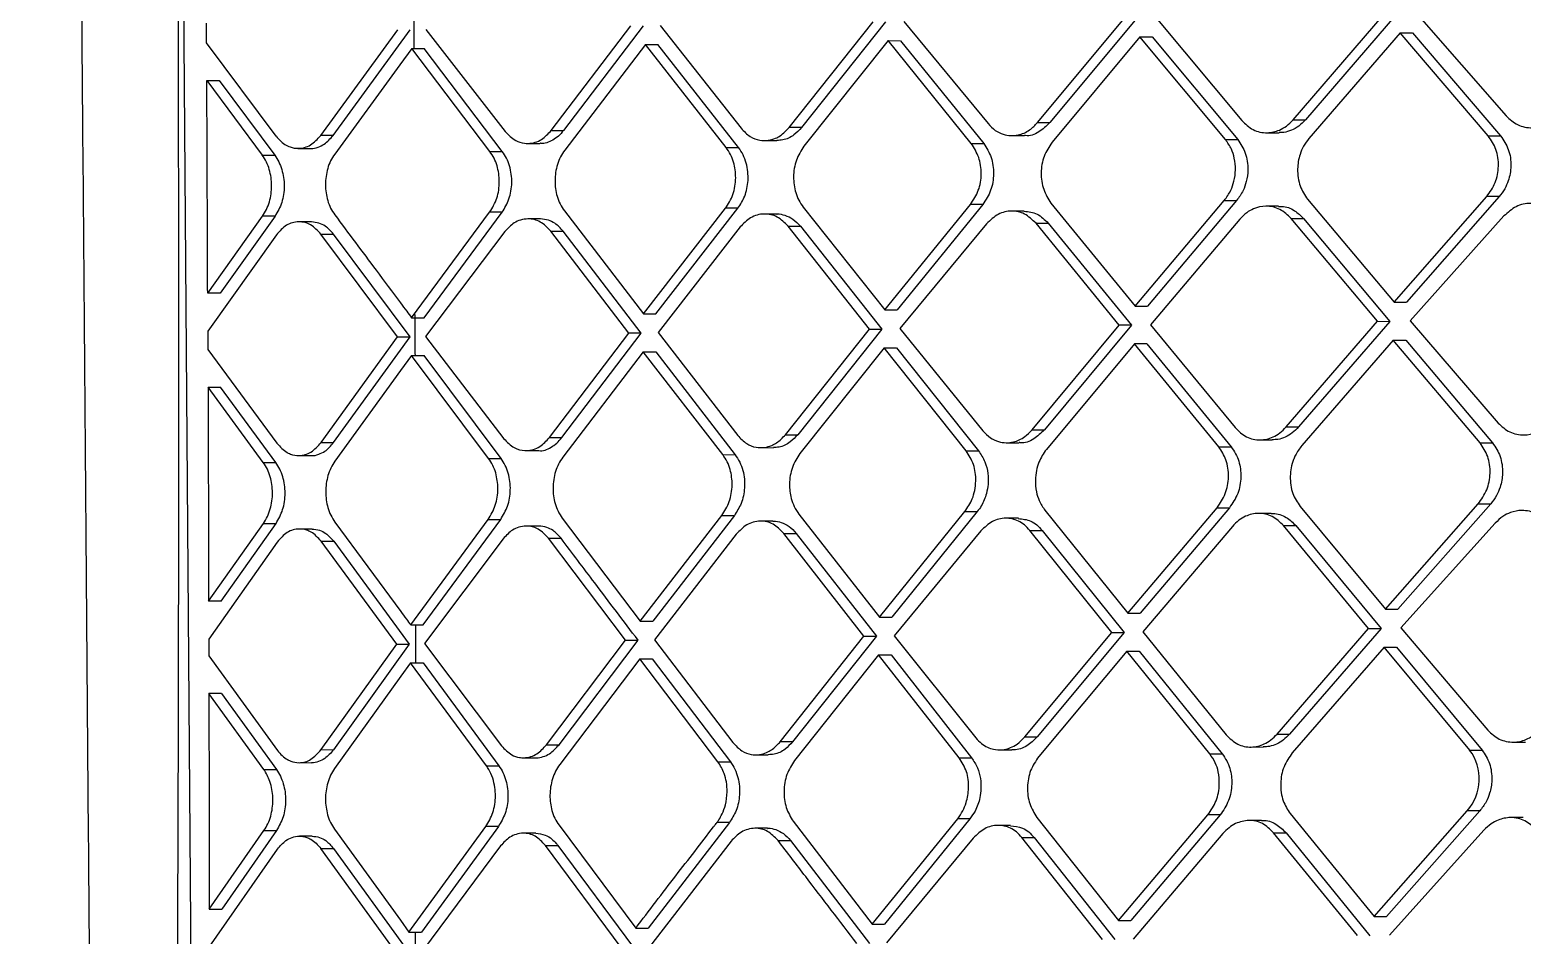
# Model space of a CAD drawing. Extents: x 939 to 1039, y 781 to 934.
# Drawn here: x 1025.597 to 1027.331, y 819.86 to 820.912 of the extents above; entities that cross this region are included whole.
import ezdxf

# ---------------------------------------------------------------- set-up
doc = ezdxf.new("R2010")
doc.units = 0
doc.header["$MEASUREMENT"] = 0
doc.layers.add('1', color=4, linetype='Continuous')

# ---------------------------------------------------------------- blocks, each defined once
blk = doc.blocks.new('Envoy')
at = {"layer": '1', "color": 3, "linetype": 'Continuous', "lineweight": 25}
for p, q in [((87.1378, 19.7277), (87.1123, 23.1603)), ((88.411, 21.6335), (88.5167, 21.7561)), ((88.5311, 21.7561), (88.4254, 21.6334)), ((88.5546, 21.7567), (88.6584, 21.6379)), ((87.149, 21.7228), (87.1489, 21.7455)), ((87.2815, 21.6153), (87.3709, 21.738)), ((87.296, 21.6153), (87.3853, 21.738)), ((87.4037, 21.7385), (87.4957, 21.6198)), ((87.5492, 21.621), (87.6418, 21.7425)), ((87.6562, 21.7425), (87.5636, 21.621)), ((87.6759, 21.7431), (87.7697, 21.6235)), ((87.8255, 21.6244), (87.9232, 21.7471)), ((87.9376, 21.7471), (87.8399, 21.6244)), ((87.9586, 21.7476), (88.0566, 21.6289)), ((88.1141, 21.6301), (88.2149, 21.7516)), ((88.2293, 21.7516), (88.1285, 21.6301)), ((88.2516, 21.7522), (88.3512, 21.6326)), ((87.2296, 21.6144), (87.149, 21.7228)), ((87.6587, 21.7208), (87.5649, 21.5981)), ((87.7523, 21.6012), (87.6587, 21.7208)), ((87.6587, 21.7208), (87.6731, 21.7208)), ((87.7667, 21.6012), (87.6731, 21.7208)), ((87.9407, 21.7254), (87.8427, 21.6027)), ((88.0371, 21.6058), (87.9407, 21.7254)), ((87.9407, 21.7254), (87.955, 21.7253)), ((87.955, 21.7253), (88.0515, 21.6057)), ((88.2329, 21.7299), (88.1309, 21.6072)), ((88.3323, 21.6103), (88.2329, 21.7299)), ((88.2329, 21.7299), (88.2473, 21.7299)), ((88.2473, 21.7299), (88.3467, 21.6103)), ((88.5352, 21.7344), (88.4293, 21.6117)), ((88.6375, 21.6148), (88.5352, 21.7344)), ((88.5352, 21.7344), (88.5496, 21.7344)), ((88.5496, 21.7344), (88.6519, 21.6148)), ((87.3873, 21.7163), (87.3734, 21.6974)), ((87.4779, 21.5967), (87.3873, 21.7163)), ((87.3873, 21.7163), (87.4017, 21.7162)), ((87.4924, 21.5967), (87.4017, 21.7162)), ((87.3734, 21.6974), (87.2977, 21.5936)), ((87.1492, 21.6789), (87.2136, 21.5921)), ((87.1492, 21.6789), (87.1637, 21.6789)), ((87.1637, 21.6789), (87.2281, 21.5921)), ((88.411, 21.6335), (88.4254, 21.6334)), ((87.296, 21.6153), (87.2815, 21.6153)), ((87.5492, 21.621), (87.5636, 21.621)), ((87.8399, 21.6244), (87.8255, 21.6244)), ((88.0843, 21.615), (88.0988, 21.615)), ((88.1141, 21.6301), (88.1285, 21.6301)), ((88.3802, 21.6184), (88.3947, 21.6183)), ((88.6375, 21.6148), (88.6519, 21.6148)), ((87.255, 21.6002), (87.2695, 21.6002)), ((87.5217, 21.6059), (87.5361, 21.6059)), ((87.7523, 21.6012), (87.7667, 21.6012)), ((87.7969, 21.6093), (87.8113, 21.6093)), ((88.0371, 21.6058), (88.0515, 21.6057)), ((88.3323, 21.6103), (88.3467, 21.6103)), ((87.2136, 21.5921), (87.2281, 21.5921)), ((87.4779, 21.5967), (87.4924, 21.5967)), ((87.6565, 21.4078), (87.7516, 21.5305)), ((87.6709, 21.4078), (87.766, 21.5305)), ((87.766, 21.5305), (87.7516, 21.5305)), ((87.8419, 21.532), (87.9367, 21.4124)), ((87.9367, 21.4124), (88.0361, 21.5351)), ((88.0505, 21.535), (87.9511, 21.4124)), ((88.0505, 21.535), (88.0361, 21.5351)), ((88.1297, 21.5365), (88.2274, 21.4169)), ((88.2274, 21.4169), (88.3309, 21.5396)), ((88.3453, 21.5396), (88.2418, 21.4169)), ((88.3309, 21.5396), (88.3453, 21.5396)), ((88.394, 21.5329), (88.3797, 21.5329)), ((88.4278, 21.541), (88.5284, 21.4214)), ((88.5284, 21.4214), (88.6358, 21.5441)), ((88.6503, 21.5441), (88.5428, 21.4214)), ((88.6502, 21.5441), (88.6358, 21.5441)), ((87.1502, 21.4319), (87.2139, 21.5214)), ((87.2284, 21.5214), (87.1648, 21.4318)), ((87.2284, 21.5214), (87.2139, 21.5214)), ((87.2708, 21.5148), (87.2563, 21.5148)), ((87.3871, 21.4033), (87.4777, 21.526)), ((87.4016, 21.4033), (87.4922, 21.5259)), ((87.4922, 21.5259), (87.4777, 21.526)), ((87.5368, 21.5182), (87.5224, 21.5182)), ((87.5646, 21.5274), (87.6565, 21.4078)), ((87.8114, 21.5239), (87.7971, 21.5239)), ((88.0549, 21.5125), (87.954, 21.3907)), ((88.0985, 21.5273), (88.0842, 21.5273)), ((88.2087, 21.3946), (88.1123, 21.5131)), ((88.1123, 21.5131), (88.1266, 21.5131)), ((88.1266, 21.5131), (88.2231, 21.3946)), ((88.349, 21.5179), (88.2452, 21.3952)), ((88.509, 21.3992), (88.4087, 21.5188)), ((88.4087, 21.5188), (88.4231, 21.5187)), ((88.4231, 21.5187), (88.5234, 21.3991)), ((88.6557, 21.5216), (88.5467, 21.3997)), ((87.23, 21.4997), (87.1504, 21.3878)), ((87.3708, 21.381), (87.2817, 21.5006)), ((87.2817, 21.5006), (87.2962, 21.5006)), ((87.3853, 21.381), (87.2962, 21.5006)), ((87.4954, 21.5034), (87.4033, 21.3816)), ((87.6394, 21.3856), (87.5486, 21.504)), ((87.5486, 21.504), (87.5631, 21.504)), ((87.6538, 21.3855), (87.5631, 21.504)), ((87.7687, 21.5088), (87.6733, 21.3861)), ((87.9188, 21.3901), (87.8243, 21.5097)), ((87.8243, 21.5097), (87.8387, 21.5097)), ((87.8387, 21.5097), (87.9332, 21.3901)), ((87.1647, 21.4318), (87.1502, 21.4319)), ((87.6565, 21.4078), (87.6709, 21.4078)), ((87.9367, 21.4124), (87.9511, 21.4124)), ((88.2274, 21.4169), (88.2418, 21.4169)), ((88.5284, 21.4214), (88.5428, 21.4214)), ((87.8212, 21.2674), (87.9188, 21.3901)), ((87.9332, 21.3901), (87.8355, 21.2674)), ((87.9188, 21.3901), (87.9332, 21.3901)), ((87.954, 21.3907), (88.0506, 21.2719)), ((88.1078, 21.2732), (88.2087, 21.3946)), ((88.2231, 21.3946), (88.1221, 21.2731)), ((88.2231, 21.3946), (88.2087, 21.3946)), ((88.2452, 21.3952), (88.3435, 21.2756)), ((88.4029, 21.2765), (88.509, 21.3992)), ((88.5234, 21.3991), (88.4173, 21.2765)), ((88.509, 21.3992), (88.5234, 21.3991)), ((88.5467, 21.3997), (88.6491, 21.281)), ((87.1504, 21.3878), (87.1504, 21.3666)), ((87.282, 21.2583), (87.3708, 21.381)), ((87.2965, 21.2583), (87.3853, 21.381)), ((87.3708, 21.381), (87.3853, 21.381)), ((87.4033, 21.3816), (87.4942, 21.2628)), ((87.5471, 21.2641), (87.6394, 21.3856)), ((87.5616, 21.264), (87.6538, 21.3855)), ((87.6538, 21.3855), (87.6394, 21.3856)), ((87.6733, 21.3861), (87.7658, 21.2665)), ((88.2265, 21.3729), (88.1243, 21.2503)), ((88.3245, 21.2533), (88.2265, 21.3729)), ((88.2409, 21.3729), (88.2265, 21.3729)), ((88.2409, 21.3729), (88.3389, 21.2533)), ((88.5272, 21.3774), (88.4209, 21.2548)), ((88.6281, 21.2578), (88.5272, 21.3774)), ((88.5272, 21.3774), (88.5417, 21.3774)), ((88.5417, 21.3774), (88.6425, 21.2578)), ((87.1504, 21.3666), (87.2307, 21.2574)), ((87.387, 21.3593), (87.3743, 21.3419)), ((87.4765, 21.2397), (87.387, 21.3593)), ((87.387, 21.3593), (87.4015, 21.3593)), ((87.491, 21.2397), (87.4015, 21.3593)), ((87.6561, 21.3638), (87.5627, 21.2412)), ((87.7484, 21.2443), (87.6561, 21.3638)), ((87.6561, 21.3638), (87.6706, 21.3638)), ((87.6706, 21.3638), (87.7628, 21.2442)), ((87.936, 21.3684), (87.8381, 21.2457)), ((88.0312, 21.2488), (87.936, 21.3684)), ((87.9504, 21.3684), (88.0455, 21.2488)), ((87.3743, 21.3419), (87.298, 21.2366)), ((87.2148, 21.2351), (87.1506, 21.3227)), ((87.1506, 21.3227), (87.1652, 21.3227)), ((87.2294, 21.2351), (87.1652, 21.3227)), ((88.1078, 21.2732), (88.1221, 21.2731)), ((88.4029, 21.2765), (88.4173, 21.2765)), ((87.282, 21.2583), (87.2965, 21.2583)), ((87.5471, 21.2641), (87.5616, 21.264)), ((87.7927, 21.2524), (87.8072, 21.2523)), ((87.8212, 21.2674), (87.8355, 21.2674)), ((88.078, 21.2581), (88.0926, 21.258)), ((88.3245, 21.2533), (88.3389, 21.2533)), ((88.3722, 21.2614), (88.3866, 21.2614)), ((88.6281, 21.2578), (88.6425, 21.2578)), ((87.2148, 21.2351), (87.2294, 21.2351)), ((87.2558, 21.2432), (87.2703, 21.2432)), ((87.4765, 21.2397), (87.4909, 21.2397)), ((87.5199, 21.249), (87.5343, 21.249)), ((87.7484, 21.2443), (87.7628, 21.2442)), ((88.0312, 21.2488), (88.0455, 21.2488)), ((88.2189, 21.06), (88.3227, 21.1826)), ((88.337, 21.1826), (88.2333, 21.0599)), ((88.3227, 21.1826), (88.337, 21.1826)), ((88.419, 21.1841), (88.5181, 21.0645)), ((88.5181, 21.0645), (88.6259, 21.1871)), ((88.6404, 21.1871), (88.5325, 21.0645)), ((88.6259, 21.1871), (88.6404, 21.1871)), ((87.1513, 21.074), (87.215, 21.1644)), ((87.1659, 21.074), (87.2296, 21.1644)), ((87.215, 21.1644), (87.2296, 21.1644)), ((87.298, 21.1659), (87.3745, 21.0619)), ((87.386, 21.0463), (87.4761, 21.169)), ((87.4005, 21.0463), (87.4905, 21.169)), ((87.4761, 21.169), (87.4905, 21.169)), ((87.5621, 21.1705), (87.6527, 21.0509)), ((87.6527, 21.0509), (87.7475, 21.1736)), ((87.7619, 21.1735), (87.6671, 21.0509)), ((87.7475, 21.1736), (87.7619, 21.1735)), ((87.8068, 21.1669), (87.7925, 21.1669)), ((87.837, 21.175), (87.9304, 21.0554)), ((87.9304, 21.0554), (88.0297, 21.1781)), ((88.0441, 21.1781), (87.9448, 21.0554)), ((88.0297, 21.1781), (88.0441, 21.1781)), ((88.0918, 21.1703), (88.0774, 21.1703)), ((88.1227, 21.1796), (88.2189, 21.06)), ((88.3854, 21.176), (88.3711, 21.176)), ((88.6455, 21.1646), (88.5361, 21.0428)), ((87.2714, 21.1578), (87.2569, 21.1578)), ((87.4934, 21.1465), (87.402, 21.0246)), ((87.5347, 21.1612), (87.5203, 21.1612)), ((87.6356, 21.0286), (87.5462, 21.147)), ((87.5462, 21.147), (87.5606, 21.147)), ((87.7642, 21.1518), (87.6692, 21.0292)), ((87.9125, 21.0332), (87.8194, 21.1527)), ((87.8194, 21.1527), (87.8338, 21.1527)), ((87.8338, 21.1527), (87.9269, 21.0331)), ((88.0482, 21.1556), (87.9474, 21.0337)), ((88.2003, 21.0377), (88.1052, 21.1561)), ((88.1052, 21.1561), (88.1196, 21.1561)), ((88.1196, 21.1561), (88.2146, 21.0377)), ((88.3405, 21.1609), (88.2365, 21.0382)), ((88.4986, 21.0422), (88.3998, 21.1618)), ((88.3998, 21.1618), (88.4142, 21.1618)), ((88.4142, 21.1618), (88.5131, 21.0422)), ((87.2309, 21.1427), (87.1514, 21.0299)), ((87.3698, 21.024), (87.282, 21.1436)), ((87.282, 21.1436), (87.2966, 21.1436)), ((87.2966, 21.1436), (87.3844, 21.024)), ((87.1659, 21.074), (87.1513, 21.074)), ((88.2189, 21.06), (88.2333, 21.0599)), ((88.5181, 21.0645), (88.5325, 21.0645)), ((87.6527, 21.0509), (87.6671, 21.0509)), ((88.5361, 21.0428), (88.6371, 20.924)), ((87.5438, 20.9071), (87.6356, 21.0286)), ((87.5583, 20.9071), (87.6501, 21.0286)), ((87.6356, 21.0286), (87.65, 21.0286)), ((87.6692, 21.0292), (87.7603, 20.9096)), ((87.8151, 20.9105), (87.9125, 21.0332)), ((87.9269, 21.0331), (87.8295, 20.9105)), ((87.9474, 21.0337), (88.0425, 20.915)), ((88.0992, 20.9162), (88.2003, 21.0377)), ((88.2146, 21.0377), (88.1136, 20.9162)), ((88.2365, 21.0382), (88.3332, 20.9186)), ((88.3923, 20.9195), (88.4986, 21.0422)), ((88.513, 21.0422), (88.4067, 20.9195)), ((87.1515, 21.0105), (87.2312, 20.9005)), ((87.2819, 20.9014), (87.3698, 21.024)), ((87.3844, 21.024), (87.2964, 20.9013)), ((87.3698, 21.024), (87.3843, 21.024)), ((87.402, 21.0246), (87.4915, 20.9059)), ((87.9295, 21.0114), (87.8318, 20.8888)), ((88.0231, 20.8918), (87.9295, 21.0114)), ((87.9295, 21.0114), (87.9439, 21.0114)), ((87.9439, 21.0114), (88.0375, 20.8918)), ((88.2177, 21.016), (88.1155, 20.8933)), ((88.3142, 20.8964), (88.2177, 21.016)), ((88.2177, 21.016), (88.2321, 21.0159)), ((88.2321, 21.0159), (88.3286, 20.8964)), ((88.5166, 21.0205), (88.41, 20.8978)), ((88.616, 20.9009), (88.5166, 21.0205)), ((88.5166, 21.0205), (88.531, 21.0205)), ((88.531, 21.0205), (88.6304, 20.9009)), ((87.3858, 21.0023), (87.3745, 20.9867)), ((87.4739, 20.8827), (87.3858, 21.0023)), ((87.4003, 21.0023), (87.4884, 20.8827)), ((87.6521, 21.0069), (87.5591, 20.8842)), ((87.7429, 20.8873), (87.6521, 21.0069)), ((87.6521, 21.0069), (87.6665, 21.0069)), ((87.6665, 21.0069), (87.7574, 20.8873)), ((87.3745, 20.9867), (87.2976, 20.8796)), ((87.2155, 20.8782), (87.1516, 20.9666)), ((87.1662, 20.9666), (87.1516, 20.9666)), ((87.1662, 20.9666), (87.2301, 20.8782)), ((87.5438, 20.9071), (87.5583, 20.9071)), ((87.8295, 20.9105), (87.8151, 20.9105)), ((88.0992, 20.9162), (88.1136, 20.9162)), ((88.3617, 20.9045), (88.3761, 20.9044)), ((88.3923, 20.9195), (88.4067, 20.9195)), ((88.6662, 20.9101), (88.6807, 20.9101)), ((87.256, 20.8863), (87.2706, 20.8862)), ((87.2819, 20.9014), (87.2964, 20.9013)), ((87.5168, 20.892), (87.5313, 20.892)), ((87.7429, 20.8873), (87.7573, 20.8873)), ((87.7869, 20.8954), (87.8013, 20.8954)), ((88.0231, 20.8918), (88.0375, 20.8918)), ((88.0698, 20.9011), (88.0842, 20.9011)), ((88.3142, 20.8964), (88.3286, 20.8964)), ((88.616, 20.9009), (88.6304, 20.9009)), ((87.2155, 20.8782), (87.2301, 20.8782)), ((87.4739, 20.8827), (87.4884, 20.8827)), ((87.8303, 20.8181), (87.9221, 20.6985)), ((87.9221, 20.6985), (88.0213, 20.8211)), ((88.0356, 20.8211), (87.9365, 20.6985)), ((88.0356, 20.8211), (88.0213, 20.8211)), ((88.1134, 20.8226), (88.2081, 20.703)), ((88.2081, 20.703), (88.3119, 20.8257)), ((88.3263, 20.8257), (88.2225, 20.703)), ((88.3263, 20.8257), (88.3119, 20.8257)), ((88.3743, 20.819), (88.3599, 20.819)), ((88.4075, 20.8271), (88.5051, 20.7075)), ((88.5051, 20.7075), (88.6132, 20.8302)), ((88.6277, 20.8302), (88.5195, 20.7075)), ((88.6277, 20.8302), (88.6132, 20.8302)), ((88.6783, 20.8224), (88.6639, 20.8224)), ((87.152, 20.7161), (87.2156, 20.8075)), ((87.2302, 20.8075), (87.1667, 20.716)), ((87.2156, 20.8075), (87.2302, 20.8074)), ((87.2715, 20.8008), (87.2569, 20.8008)), ((87.2975, 20.8089), (87.3741, 20.7031)), ((87.384, 20.6894), (87.4733, 20.812)), ((87.4878, 20.812), (87.3986, 20.6893)), ((87.4878, 20.812), (87.4733, 20.812)), ((87.5314, 20.8043), (87.5169, 20.8043)), ((87.5583, 20.8135), (87.6473, 20.6939)), ((87.7561, 20.8166), (87.6618, 20.6939)), ((87.7561, 20.8166), (87.7416, 20.8166)), ((87.8005, 20.81), (87.7862, 20.81)), ((88.0828, 20.8133), (88.0685, 20.8134)), ((88.3294, 20.804), (88.2253, 20.6813)), ((88.3883, 20.8049), (88.4027, 20.8048)), ((88.4856, 20.6853), (88.3883, 20.8048)), ((88.4027, 20.8048), (88.5, 20.6852)), ((88.6325, 20.8077), (88.5228, 20.6858)), ((87.1521, 20.6719), (87.2312, 20.7858)), ((87.368, 20.6671), (87.2817, 20.7867)), ((87.2817, 20.7867), (87.2963, 20.7866)), ((87.2963, 20.7866), (87.3826, 20.6671)), ((87.4904, 20.7895), (87.3997, 20.6676)), ((87.5424, 20.7901), (87.5569, 20.7901)), ((87.6304, 20.6716), (87.5425, 20.7901)), ((87.5569, 20.7901), (87.6449, 20.6716)), ((87.7581, 20.7949), (87.6635, 20.6722)), ((87.8127, 20.7958), (87.8271, 20.7958)), ((87.8271, 20.7958), (87.9187, 20.6762)), ((88.0394, 20.7986), (87.9388, 20.6768)), ((88.1894, 20.6807), (88.0959, 20.7992)), ((88.0959, 20.7992), (88.1103, 20.7992)), ((88.1103, 20.7992), (88.2038, 20.6807)), ((87.152, 20.7161), (87.1666, 20.716)), ((87.3741, 20.7031), (87.384, 20.6894)), ((87.9221, 20.6985), (87.9365, 20.6985)), ((88.2081, 20.703), (88.2225, 20.703)), ((88.5051, 20.7075), (88.5195, 20.7075)), ((87.6473, 20.6939), (87.6618, 20.6939))]:
    blk.add_line(p, q, dxfattribs=at)
at = {"layer": '1', "color": 3, "linetype": 'Continuous', "lineweight": 25, "flags": 128}
for points in [[(88.2003, 21.0377), (88.2083, 21.0377), (88.2146, 21.0377)], [(88.4986, 21.0422), (88.5067, 21.0422), (88.513, 21.0422)], [(87.3858, 21.0023), (87.3939, 21.0023), (87.4003, 21.0023)]]:
    blk.add_lwpolyline(points, dxfattribs=at)
at = {"layer": '1', "color": 3, "linetype": 'Continuous', "lineweight": 25}
blk.add_arc((88.5707, 20.8672), 0.0564, 318.9166, 36.6472, dxfattribs=at)
for points, knots in [([(86.9436, 28.1555), (86.9452, 27.9648), (86.9484, 27.577), (86.9537, 27.0067), (86.959, 26.4593), (86.9641, 25.9554), (86.9689, 25.4952), (86.9729, 25.104), (86.9762, 24.7763), (86.9789, 24.5064), (86.9813, 24.2635), (86.9835, 24.0462), (86.9854, 23.8403), (86.9876, 23.6048), (86.9903, 23.3174), (86.9935, 22.9689), (86.9969, 22.5766), (87.0006, 22.1406), (87.0046, 21.6609), (87.0087, 21.1486), (87.013, 20.6054), (87.0177, 20.0328), (87.0229, 19.4212), (87.0285, 18.7914), (87.0328, 18.3654), (87.0349, 18.1563)], [0, 0, 0, 0, 0.057225, 0.11634, 0.171084, 0.22147, 0.267493, 0.309153, 0.338829, 0.365815, 0.390113, 0.411723, 0.431001, 0.451886, 0.48237, 0.517227, 0.556456, 0.600057, 0.648032, 0.700384, 0.753758, 0.811032, 0.872194, 0.937259, 1, 1, 1, 1]), ([(87.0927, 18.1799), (87.0927, 18.1805), (87.0927, 18.1852), (87.0929, 18.2008), (87.0934, 18.2567), (87.0954, 18.4651), (87.1041, 19.276), (87.1221, 20.8794), (87.1146, 22.3262), (87.1102, 23.1594)], [0, 0, 0, 0, 0.000353, 0.002828, 0.009436, 0.033986, 0.128384, 0.498019, 1, 1, 1, 1]), ([(87.3902, 21.7163), (87.3902, 21.7236), (87.3901, 21.7382), (87.3901, 21.7529), (87.39, 21.7603)], [0, 0, 0, 0, 0.498882, 1, 1, 1, 1]), ([(87.1502, 21.4319), (87.1502, 21.4331), (87.1501, 21.4449), (87.15, 21.4861), (87.1497, 21.5671), (87.1494, 21.6377), (87.1492, 21.6789)], [0, 0, 0, 0, 0.015645, 0.142909, 0.500001, 1, 1, 1, 1]), ([(88.3512, 21.6326), (88.3554, 21.6286), (88.364, 21.6205), (88.38, 21.6173), (88.3934, 21.6202), (88.4036, 21.6259), (88.4085, 21.6308), (88.411, 21.6334)], [0, 0, 0, 0, 0.245597, 0.499115, 0.715711, 0.849511, 1, 1, 1, 1]), ([(88.4254, 21.6334), (88.4229, 21.6308), (88.4179, 21.6257), (88.4091, 21.621), (88.4013, 21.6185), (88.3965, 21.6186), (88.3947, 21.6186)], [0, 0, 0, 0, 0.293563, 0.573454, 0.839602, 1, 1, 1, 1]), ([(88.6584, 21.6379), (88.6626, 21.6341), (88.6691, 21.6282), (88.68, 21.6246), (88.6915, 21.6235), (88.7062, 21.6268), (88.7153, 21.635), (88.7199, 21.6391)], [0, 0, 0, 0, 0.238992, 0.367135, 0.500719, 0.750102, 1, 1, 1, 1]), ([(87.2296, 21.6144), (87.2334, 21.6103), (87.2376, 21.6057), (87.2435, 21.6028), (87.248, 21.6009), (87.257, 21.5994), (87.2701, 21.6028), (87.2777, 21.6111), (87.2815, 21.6153)], [0, 0, 0, 0, 0.249584, 0.278606, 0.330151, 0.500413, 0.750354, 1, 1, 1, 1]), ([(87.2696, 21.6003), (87.2697, 21.6002), (87.2727, 21.5997), (87.2782, 21.6014), (87.2874, 21.6055), (87.2927, 21.6115), (87.296, 21.6153)], [0, 0, 0, 0, 0.016144, 0.30754, 0.568933, 1, 1, 1, 1]), ([(87.4957, 21.6198), (87.4996, 21.6158), (87.5063, 21.609), (87.5159, 21.6062), (87.5208, 21.6059), (87.525, 21.606), (87.5305, 21.6069), (87.54, 21.6111), (87.5456, 21.6172), (87.5492, 21.621)], [0, 0, 0, 0, 0.249165, 0.428562, 0.491878, 0.499335, 0.640252, 0.770816, 1, 1, 1, 1]), ([(87.5636, 21.621), (87.5616, 21.6187), (87.5578, 21.6142), (87.549, 21.6084), (87.5413, 21.6049), (87.5365, 21.6061), (87.5362, 21.6061)], [0, 0, 0, 0, 0.254681, 0.50161, 0.970382, 1, 1, 1, 1]), ([(87.7697, 21.6235), (87.7731, 21.62), (87.7794, 21.6134), (87.7908, 21.6093), (87.8009, 21.6091), (87.811, 21.6119), (87.8184, 21.6169), (87.8233, 21.6219), (87.8249, 21.6237), (87.8255, 21.6244)], [0, 0, 0, 0, 0.212545, 0.400216, 0.56291, 0.700617, 0.900188, 0.96264, 1, 1, 1, 1]), ([(87.8399, 21.6244), (87.8371, 21.6214), (87.8307, 21.6145), (87.8205, 21.6098), (87.8136, 21.6095), (87.8113, 21.6094)], [0, 0, 0, 0, 0.342885, 0.784131, 1, 1, 1, 1]), ([(88.0566, 21.6289), (88.0593, 21.6261), (88.0645, 21.6207), (88.0737, 21.6163), (88.0828, 21.6147), (88.0934, 21.6156), (88.1044, 21.6203), (88.1111, 21.6271), (88.1141, 21.6301)], [0, 0, 0, 0, 0.168711, 0.325003, 0.468814, 0.60018, 0.824721, 1, 1, 1, 1]), ([(88.1285, 21.6301), (88.1243, 21.6262), (88.116, 21.6183), (88.1047, 21.6139), (88.0992, 21.6152), (88.0988, 21.6153)], [0, 0, 0, 0, 0.47862, 0.96377, 1, 1, 1, 1]), ([(88.6358, 21.5441), (88.6395, 21.5493), (88.6468, 21.5597), (88.6504, 21.5796), (88.6478, 21.5995), (88.6409, 21.6097), (88.6375, 21.6148)], [0, 0, 0, 0, 0.25005, 0.500081, 0.751798, 1, 1, 1, 1]), ([(88.6519, 21.6148), (88.6553, 21.6097), (88.6622, 21.5995), (88.6648, 21.5803), (88.662, 21.5645), (88.6568, 21.5525), (88.6525, 21.547), (88.6503, 21.5441)], [0, 0, 0, 0, 0.247244, 0.499031, 0.72062, 0.853194, 1, 1, 1, 1]), ([(87.5649, 21.5981), (87.5632, 21.5956), (87.5598, 21.5905), (87.5551, 21.5787), (87.5527, 21.5628), (87.5549, 21.5469), (87.5593, 21.5352), (87.5628, 21.5301), (87.5646, 21.5274)], [0, 0, 0, 0, 0.128944, 0.25549, 0.500436, 0.735211, 0.863973, 1, 1, 1, 1]), ([(87.7516, 21.5305), (87.7549, 21.5356), (87.7598, 21.5433), (87.7628, 21.5561), (87.764, 21.5688), (87.7622, 21.5817), (87.7577, 21.5934), (87.7541, 21.5985), (87.7523, 21.6012)], [0, 0, 0, 0, 0.244743, 0.371332, 0.500357, 0.732779, 0.86215, 1, 1, 1, 1]), ([(87.766, 21.5305), (87.769, 21.535), (87.775, 21.5445), (87.7781, 21.5601), (87.7778, 21.5731), (87.7759, 21.5832), (87.7723, 21.593), (87.7686, 21.5984), (87.7667, 21.6012)], [0, 0, 0, 0, 0.220178, 0.459674, 0.587339, 0.719958, 0.857501, 1, 1, 1, 1]), ([(87.8427, 21.6027), (87.8394, 21.5975), (87.8328, 21.587), (87.8298, 21.5673), (87.832, 21.5513), (87.8366, 21.5396), (87.8401, 21.5346), (87.8419, 21.532)], [0, 0, 0, 0, 0.249333, 0.499677, 0.738245, 0.866357, 1, 1, 1, 1]), ([(88.0361, 21.5351), (88.0396, 21.5403), (88.0465, 21.5507), (88.0496, 21.5706), (88.0469, 21.5904), (88.0404, 21.6006), (88.0371, 21.6058)], [0, 0, 0, 0, 0.249988, 0.499996, 0.750009, 1, 1, 1, 1]), ([(88.0515, 21.6057), (88.0548, 21.6006), (88.0613, 21.5904), (88.0639, 21.5706), (88.0608, 21.5507), (88.0539, 21.5403), (88.0505, 21.535)], [0, 0, 0, 0, 0.249996, 0.500013, 0.750024, 1, 1, 1, 1]), ([(88.1309, 21.6072), (88.1274, 21.602), (88.1205, 21.5916), (88.1174, 21.5717), (88.12, 21.5519), (88.1265, 21.5416), (88.1297, 21.5365)], [0, 0, 0, 0, 0.25001, 0.499992, 0.750006, 1, 1, 1, 1]), ([(88.3309, 21.5396), (88.3337, 21.5434), (88.3385, 21.5501), (88.3427, 21.5625), (88.3445, 21.5754), (88.3432, 21.5881), (88.3394, 21.6004), (88.3348, 21.6067), (88.3323, 21.6103)], [0, 0, 0, 0, 0.186788, 0.332599, 0.500322, 0.678333, 0.821096, 1, 1, 1, 1]), ([(88.3467, 21.6103), (88.35, 21.6053), (88.355, 21.5978), (88.3579, 21.5852), (88.3587, 21.574), (88.3571, 21.5622), (88.3528, 21.5499), (88.348, 21.5432), (88.3453, 21.5396)], [0, 0, 0, 0, 0.241931, 0.368891, 0.499448, 0.673359, 0.817685, 1, 1, 1, 1]), ([(88.4293, 21.6117), (88.427, 21.6088), (88.4228, 21.6032), (88.4178, 21.5912), (88.4157, 21.5785), (88.4165, 21.566), (88.4195, 21.5534), (88.4245, 21.5459), (88.4278, 21.541)], [0, 0, 0, 0, 0.148763, 0.281866, 0.500181, 0.632377, 0.759912, 1, 1, 1, 1]), ([(87.2139, 21.5214), (87.2155, 21.5239), (87.2187, 21.529), (87.2231, 21.5408), (87.2254, 21.5569), (87.223, 21.573), (87.2186, 21.5846), (87.2153, 21.5896), (87.2136, 21.5921)], [0, 0, 0, 0, 0.129076, 0.255624, 0.500129, 0.741195, 0.868469, 1, 1, 1, 1]), ([(87.2281, 21.5921), (87.2298, 21.5896), (87.233, 21.5847), (87.2376, 21.5729), (87.24, 21.5566), (87.2372, 21.5367), (87.2314, 21.5265), (87.2284, 21.5214)], [0, 0, 0, 0, 0.128706, 0.256315, 0.507279, 0.75491, 1, 1, 1, 1]), ([(87.2977, 21.5936), (87.296, 21.591), (87.2927, 21.5859), (87.2884, 21.5741), (87.2861, 21.5581), (87.2884, 21.5421), (87.2928, 21.5305), (87.2961, 21.5254), (87.2978, 21.5229)], [0, 0, 0, 0, 0.130321, 0.257216, 0.500153, 0.739688, 0.86734, 1, 1, 1, 1]), ([(87.4777, 21.526), (87.4809, 21.5312), (87.4871, 21.5417), (87.4898, 21.5614), (87.4875, 21.5775), (87.483, 21.5891), (87.4797, 21.5941), (87.4779, 21.5967)], [0, 0, 0, 0, 0.251243, 0.499902, 0.739691, 0.867414, 1, 1, 1, 1]), ([(87.4922, 21.5259), (87.4952, 21.5309), (87.5012, 21.5409), (87.5038, 21.5572), (87.5031, 21.5702), (87.501, 21.5799), (87.4975, 21.589), (87.4941, 21.5941), (87.4924, 21.5967)], [0, 0, 0, 0, 0.237965, 0.483221, 0.609361, 0.737498, 0.867701, 1, 1, 1, 1]), ([(88.4087, 21.5188), (88.4046, 21.5227), (88.3983, 21.5287), (88.3876, 21.5324), (88.3773, 21.5335), (88.3666, 21.5311), (88.3564, 21.5255), (88.3516, 21.5205), (88.349, 21.5179)], [0, 0, 0, 0, 0.24166, 0.368772, 0.499763, 0.714696, 0.848647, 1, 1, 1, 1]), ([(88.394, 21.5327), (88.3953, 21.5327), (88.4017, 21.533), (88.4125, 21.5291), (88.4197, 21.522), (88.4231, 21.5187)], [0, 0, 0, 0, 0.117786, 0.592467, 1, 1, 1, 1]), ([(88.717, 21.5221), (88.7129, 21.526), (88.7065, 21.5319), (88.6957, 21.5357), (88.6842, 21.5369), (88.6694, 21.5338), (88.6603, 21.5256), (88.6557, 21.5216)], [0, 0, 0, 0, 0.236385, 0.365183, 0.50077, 0.750143, 1, 1, 1, 1]), ([(87.2817, 21.5006), (87.2779, 21.5046), (87.2703, 21.5127), (87.2558, 21.5159), (87.2413, 21.5122), (87.2338, 21.5039), (87.23, 21.4997)], [0, 0, 0, 0, 0.249778, 0.499816, 0.750034, 1, 1, 1, 1]), ([(87.2962, 21.5006), (87.2932, 21.5039), (87.2882, 21.5095), (87.2792, 21.5139), (87.2737, 21.5144), (87.2708, 21.5147)], [0, 0, 0, 0, 0.41158, 0.690238, 1, 1, 1, 1]), ([(87.2978, 21.5229), (87.3138, 21.5015), (87.3392, 21.4674), (87.3647, 21.4332), (87.3742, 21.4205)], [0, 0, 0, 0, 0.627627, 1, 1, 1, 1]), ([(87.5486, 21.504), (87.5448, 21.508), (87.537, 21.516), (87.5241, 21.5189), (87.5138, 21.5173), (87.5043, 21.5131), (87.4988, 21.5072), (87.4954, 21.5034)], [0, 0, 0, 0, 0.249276, 0.498682, 0.644591, 0.776914, 1, 1, 1, 1]), ([(87.5631, 21.504), (87.56, 21.5073), (87.5548, 21.5129), (87.5456, 21.5173), (87.5399, 21.5179), (87.5368, 21.5181)], [0, 0, 0, 0, 0.409703, 0.686156, 1, 1, 1, 1]), ([(87.8243, 21.5097), (87.8203, 21.5137), (87.8122, 21.5218), (87.7989, 21.5246), (87.7884, 21.523), (87.7784, 21.5189), (87.7725, 21.5128), (87.7687, 21.5088)], [0, 0, 0, 0, 0.249487, 0.498868, 0.635252, 0.764401, 1, 1, 1, 1]), ([(87.8114, 21.5238), (87.8115, 21.5239), (87.8146, 21.5242), (87.821, 21.5226), (87.8305, 21.5184), (87.8359, 21.5127), (87.8387, 21.5097)], [0, 0, 0, 0, 0.005978, 0.306698, 0.638025, 1, 1, 1, 1]), ([(88.1123, 21.5131), (88.108, 21.5172), (88.0997, 21.5252), (88.0838, 21.5284), (88.0677, 21.5249), (88.0592, 21.5167), (88.0549, 21.5125)], [0, 0, 0, 0, 0.256149, 0.49973, 0.746352, 1, 1, 1, 1]), ([(88.0985, 21.5271), (88.1037, 21.5265), (88.1143, 21.5254), (88.1225, 21.5172), (88.1266, 21.5131)], [0, 0, 0, 0, 0.4898625, 1, 1, 1, 1]), ([(87.3742, 21.4205), (87.3766, 21.4173), (87.3809, 21.4116), (87.3852, 21.4058), (87.3871, 21.4033)], [0, 0, 0, 0, 0.559987, 1, 1, 1, 1]), ([(87.3914, 21.3593), (87.3913, 21.3666), (87.3913, 21.3825), (87.3913, 21.3984), (87.3913, 21.407)], [0, 0, 0, 0, 0.460868, 1, 1, 1, 1]), ([(87.3871, 21.4033), (87.3898, 21.4033), (87.3946, 21.4033), (87.3994, 21.4033), (87.4015, 21.4033)], [0, 0, 0, 0, 0.56003, 1, 1, 1, 1]), ([(87.936, 21.3684), (87.9387, 21.3684), (87.9435, 21.3684), (87.9483, 21.3684), (87.9504, 21.3684)], [0, 0, 0, 0, 0.559958, 1, 1, 1, 1]), ([(87.1506, 21.3227), (87.1507, 21.2812), (87.151, 21.2026), (87.1512, 21.1198), (87.1513, 21.0783), (87.1513, 21.074)], [0, 0, 0, 0, 0.499999, 0.948217, 1, 1, 1, 1]), ([(88.0506, 21.2719), (88.0534, 21.269), (88.0587, 21.2635), (88.0683, 21.2591), (88.0774, 21.2577), (88.0879, 21.2589), (88.0985, 21.2637), (88.105, 21.2703), (88.1078, 21.2731)], [0, 0, 0, 0, 0.175694, 0.336925, 0.483743, 0.616087, 0.836593, 1, 1, 1, 1]), ([(88.1221, 21.2731), (88.1182, 21.2693), (88.11, 21.2616), (88.0989, 21.2571), (88.0932, 21.2583), (88.0926, 21.2584)], [0, 0, 0, 0, 0.463396, 0.94343, 1, 1, 1, 1]), ([(88.3435, 21.2756), (88.3477, 21.2716), (88.3561, 21.2635), (88.3723, 21.2603), (88.3857, 21.2633), (88.3959, 21.2692), (88.4005, 21.274), (88.4029, 21.2765)], [0, 0, 0, 0, 0.248721, 0.499114, 0.726637, 0.857712, 1, 1, 1, 1]), ([(88.4173, 21.2765), (88.4149, 21.274), (88.4102, 21.2691), (88.4019, 21.2644), (88.3939, 21.2617), (88.3888, 21.2616), (88.3866, 21.2616)], [0, 0, 0, 0, 0.27747, 0.545695, 0.804856, 1, 1, 1, 1]), ([(88.6491, 21.281), (88.6533, 21.2771), (88.6598, 21.2711), (88.6706, 21.2676), (88.6809, 21.2666), (88.6915, 21.2688), (88.7021, 21.2741), (88.7074, 21.2793), (88.7103, 21.2822)], [0, 0, 0, 0, 0.241437, 0.368638, 0.499852, 0.697293, 0.83558, 1, 1, 1, 1]), ([(87.2307, 21.2574), (87.2344, 21.2533), (87.2385, 21.2488), (87.2442, 21.2459), (87.2487, 21.2439), (87.2577, 21.2424), (87.2707, 21.2458), (87.2782, 21.2542), (87.282, 21.2583)], [0, 0, 0, 0, 0.249565, 0.275175, 0.325593, 0.500434, 0.750403, 1, 1, 1, 1]), ([(87.2704, 21.2433), (87.2705, 21.2433), (87.2734, 21.2427), (87.2789, 21.2444), (87.288, 21.2485), (87.2933, 21.2545), (87.2965, 21.2583)], [0, 0, 0, 0, 0.015992, 0.30671, 0.56788, 1, 1, 1, 1]), ([(87.4942, 21.2628), (87.498, 21.2589), (87.5052, 21.2514), (87.5151, 21.249), (87.5226, 21.2489), (87.5285, 21.2499), (87.538, 21.2541), (87.5436, 21.2602), (87.5471, 21.2641)], [0, 0, 0, 0, 0.249179, 0.469223, 0.498984, 0.639492, 0.769989, 1, 1, 1, 1]), ([(87.5343, 21.2491), (87.5345, 21.2491), (87.5394, 21.2478), (87.547, 21.2514), (87.5558, 21.2572), (87.5596, 21.2618), (87.5616, 21.264)], [0, 0, 0, 0, 0.020556, 0.498865, 0.74678, 1, 1, 1, 1]), ([(87.7658, 21.2665), (87.7692, 21.263), (87.7754, 21.2564), (87.7866, 21.2524), (87.7966, 21.2521), (87.8067, 21.255), (87.8148, 21.2603), (87.8196, 21.2657), (87.8212, 21.2674)], [0, 0, 0, 0, 0.212549, 0.400217, 0.562903, 0.700609, 0.900183, 1, 1, 1, 1]), ([(87.8355, 21.2674), (87.8328, 21.2644), (87.8264, 21.2575), (87.8162, 21.2528), (87.8094, 21.2526), (87.8072, 21.2525)], [0, 0, 0, 0, 0.344608, 0.786493, 1, 1, 1, 1]), ([(88.1243, 21.2503), (88.1211, 21.2456), (88.116, 21.2382), (88.1125, 21.2255), (88.1111, 21.2138), (88.1123, 21.2018), (88.1159, 21.1896), (88.1203, 21.1832), (88.1227, 21.1796)], [0, 0, 0, 0, 0.226939, 0.357899, 0.500143, 0.675922, 0.817958, 1, 1, 1, 1]), ([(88.3227, 21.1826), (88.3262, 21.1878), (88.3333, 21.1982), (88.3363, 21.2152), (88.3355, 21.2285), (88.3326, 21.241), (88.3277, 21.2485), (88.3245, 21.2533)], [0, 0, 0, 0, 0.249795, 0.49956, 0.633628, 0.761925, 1, 1, 1, 1]), ([(88.3389, 21.2533), (88.3407, 21.2507), (88.3444, 21.2457), (88.3491, 21.2341), (88.3512, 21.2181), (88.3477, 21.1983), (88.3406, 21.1879), (88.337, 21.1826)], [0, 0, 0, 0, 0.132828, 0.2602, 0.497702, 0.74873, 1, 1, 1, 1]), ([(88.4209, 21.2548), (88.4183, 21.2512), (88.4146, 21.2463), (88.4121, 21.2403), (88.4091, 21.2326), (88.4071, 21.2222), (88.408, 21.2089), (88.4109, 21.1963), (88.4158, 21.1889), (88.419, 21.1841)], [0, 0, 0, 0, 0.179348, 0.242915, 0.2505, 0.499906, 0.635228, 0.76384, 1, 1, 1, 1]), ([(88.6259, 21.1871), (88.6296, 21.1923), (88.637, 21.2027), (88.6401, 21.2195), (88.6394, 21.2326), (88.6366, 21.2452), (88.6315, 21.2528), (88.6281, 21.2578)], [0, 0, 0, 0, 0.249834, 0.499496, 0.628092, 0.754598, 1, 1, 1, 1]), ([(88.6425, 21.2578), (88.6459, 21.2528), (88.651, 21.2453), (88.6538, 21.2327), (88.6546, 21.2205), (88.6523, 21.2081), (88.6472, 21.196), (88.6428, 21.1902), (88.6404, 21.1871)], [0, 0, 0, 0, 0.243902, 0.370126, 0.498896, 0.709556, 0.844902, 1, 1, 1, 1]), ([(87.215, 21.1644), (87.2166, 21.167), (87.2198, 21.172), (87.2241, 21.1838), (87.2264, 21.1999), (87.224, 21.216), (87.2197, 21.2276), (87.2165, 21.2326), (87.2148, 21.2351)], [0, 0, 0, 0, 0.129, 0.255469, 0.500121, 0.740828, 0.868191, 1, 1, 1, 1]), ([(87.2296, 21.1644), (87.2325, 21.1695), (87.2383, 21.1797), (87.241, 21.1996), (87.2387, 21.2159), (87.2342, 21.2277), (87.231, 21.2326), (87.2294, 21.2351)], [0, 0, 0, 0, 0.244842, 0.492281, 0.743297, 0.871021, 1, 1, 1, 1]), ([(87.298, 21.2366), (87.2964, 21.234), (87.2931, 21.229), (87.2887, 21.2172), (87.2864, 21.2011), (87.2887, 21.1851), (87.293, 21.1735), (87.2963, 21.1685), (87.298, 21.1659)], [0, 0, 0, 0, 0.130145, 0.25701, 0.500127, 0.739475, 0.867178, 1, 1, 1, 1]), ([(87.4761, 21.169), (87.4792, 21.1742), (87.4853, 21.1847), (87.4881, 21.2045), (87.4859, 21.2205), (87.4815, 21.2321), (87.4782, 21.2371), (87.4765, 21.2397)], [0, 0, 0, 0, 0.251023, 0.499986, 0.738935, 0.866822, 1, 1, 1, 1]), ([(87.4905, 21.169), (87.4935, 21.1739), (87.4995, 21.1839), (87.5021, 21.2001), (87.5015, 21.2131), (87.4995, 21.2228), (87.496, 21.232), (87.4927, 21.2371), (87.491, 21.2397)], [0, 0, 0, 0, 0.236554, 0.48127, 0.60751, 0.735981, 0.866791, 1, 1, 1, 1]), ([(87.5627, 21.2412), (87.561, 21.2386), (87.5576, 21.2336), (87.5529, 21.2218), (87.5504, 21.2058), (87.5526, 21.1899), (87.5569, 21.1782), (87.5603, 21.1731), (87.5621, 21.1705)], [0, 0, 0, 0, 0.128533, 0.254977, 0.500548, 0.734819, 0.863665, 1, 1, 1, 1]), ([(87.7475, 21.1736), (87.7507, 21.1787), (87.7556, 21.1864), (87.7586, 21.1991), (87.7599, 21.2118), (87.7581, 21.2246), (87.7538, 21.2364), (87.7503, 21.2416), (87.7484, 21.2443)], [0, 0, 0, 0, 0.244738, 0.371336, 0.500424, 0.731262, 0.860999, 1, 1, 1, 1]), ([(87.7628, 21.2442), (87.7647, 21.2415), (87.7684, 21.236), (87.772, 21.2261), (87.7738, 21.216), (87.7739, 21.2029), (87.7708, 21.1874), (87.7648, 21.178), (87.7619, 21.1735)], [0, 0, 0, 0, 0.143887, 0.282408, 0.415584, 0.543419, 0.782131, 1, 1, 1, 1]), ([(87.8381, 21.2457), (87.8348, 21.2405), (87.8282, 21.2301), (87.8252, 21.2109), (87.8271, 21.1953), (87.8313, 21.1834), (87.835, 21.1779), (87.837, 21.175)], [0, 0, 0, 0, 0.248563, 0.499641, 0.716883, 0.850311, 1, 1, 1, 1]), ([(88.0297, 21.1781), (88.0329, 21.1828), (88.0379, 21.1902), (88.0414, 21.2029), (88.0429, 21.2164), (88.0408, 21.2335), (88.0344, 21.2437), (88.0312, 21.2488)], [0, 0, 0, 0, 0.227861, 0.358921, 0.501064, 0.750497, 1, 1, 1, 1]), ([(88.0455, 21.2488), (88.0483, 21.2446), (88.0534, 21.2368), (88.0567, 21.2229), (88.057, 21.2103), (88.0547, 21.1974), (88.0503, 21.1864), (88.0457, 21.1802), (88.0441, 21.1781)], [0, 0, 0, 0, 0.206376, 0.389629, 0.549719, 0.68655, 0.889686, 1, 1, 1, 1]), ([(87.8194, 21.1527), (87.8154, 21.1568), (87.8075, 21.1648), (87.7943, 21.1676), (87.7839, 21.1661), (87.774, 21.162), (87.7681, 21.1558), (87.7642, 21.1518)], [0, 0, 0, 0, 0.249458, 0.498819, 0.634637, 0.763612, 1, 1, 1, 1]), ([(87.8068, 21.1668), (87.8071, 21.1668), (87.8103, 21.1672), (87.8168, 21.1655), (87.826, 21.1613), (87.8311, 21.1557), (87.8338, 21.1527)], [0, 0, 0, 0, 0.025046, 0.321903, 0.646871, 1, 1, 1, 1]), ([(88.1052, 21.1561), (88.1032, 21.1584), (88.0991, 21.1628), (88.0898, 21.1686), (88.077, 21.1715), (88.061, 21.1679), (88.0525, 21.1597), (88.0482, 21.1556)], [0, 0, 0, 0, 0.13316, 0.261117, 0.500351, 0.749173, 1, 1, 1, 1]), ([(88.0917, 21.17), (88.0966, 21.1695), (88.1043, 21.1687), (88.1135, 21.1628), (88.1176, 21.1583), (88.1196, 21.1561)], [0, 0, 0, 0, 0.470644, 0.73346, 1, 1, 1, 1]), ([(88.3998, 21.1618), (88.3956, 21.1658), (88.3872, 21.1738), (88.371, 21.1772), (88.3575, 21.174), (88.3474, 21.1682), (88.3428, 21.1634), (88.3404, 21.1609)], [0, 0, 0, 0, 0.245636, 0.499125, 0.727434, 0.858304, 1, 1, 1, 1]), ([(88.3854, 21.1758), (88.3862, 21.1758), (88.3922, 21.1762), (88.403, 21.1726), (88.4106, 21.1653), (88.4142, 21.1618)], [0, 0, 0, 0, 0.072915, 0.558914, 1, 1, 1, 1]), ([(88.7066, 21.1652), (88.7025, 21.1691), (88.6961, 21.175), (88.6853, 21.1787), (88.6751, 21.1799), (88.6645, 21.1778), (88.6539, 21.1726), (88.6485, 21.1674), (88.6455, 21.1646)], [0, 0, 0, 0, 0.239149, 0.366922, 0.499876, 0.695519, 0.834248, 1, 1, 1, 1]), ([(87.282, 21.1436), (87.2783, 21.1477), (87.2731, 21.1533), (87.2641, 21.1571), (87.2547, 21.1586), (87.2421, 21.1552), (87.2346, 21.1469), (87.2309, 21.1427)], [0, 0, 0, 0, 0.249482, 0.342751, 0.500401, 0.750387, 1, 1, 1, 1]), ([(87.2714, 21.1577), (87.2744, 21.1575), (87.2798, 21.157), (87.2887, 21.1525), (87.2936, 21.1469), (87.2966, 21.1436)], [0, 0, 0, 0, 0.313992, 0.591796, 1, 1, 1, 1]), ([(87.5462, 21.147), (87.5424, 21.151), (87.5347, 21.159), (87.522, 21.162), (87.5118, 21.1603), (87.5024, 21.1562), (87.4969, 21.1502), (87.4934, 21.1465)], [0, 0, 0, 0, 0.249228, 0.498617, 0.643326, 0.775267, 1, 1, 1, 1]), ([(87.5606, 21.147), (87.5577, 21.1503), (87.5527, 21.1558), (87.5436, 21.1603), (87.5378, 21.1609), (87.5347, 21.1612)], [0, 0, 0, 0, 0.396584, 0.676142, 1, 1, 1, 1]), ([(87.6501, 21.0286), (87.6333, 21.0508), (87.6034, 21.0903), (87.5736, 21.1298), (87.5606, 21.147)], [0, 0, 0, 0, 0.562682, 1, 1, 1, 1]), ([(87.3745, 21.0619), (87.3766, 21.059), (87.3805, 21.0538), (87.3843, 21.0486), (87.386, 21.0463)], [0, 0, 0, 0, 0.55994, 1, 1, 1, 1]), ([(87.386, 21.0463), (87.3887, 21.0463), (87.3935, 21.0463), (87.3984, 21.0463), (87.4005, 21.0463)], [0, 0, 0, 0, 0.559981, 1, 1, 1, 1]), ([(87.3918, 21.0023), (87.3918, 21.0097), (87.3918, 21.0243), (87.3918, 21.039), (87.3918, 21.0463)], [0, 0, 0, 0, 0.500484, 1, 1, 1, 1]), ([(87.9304, 21.0554), (87.9331, 21.0554), (87.9379, 21.0554), (87.9427, 21.0554), (87.9448, 21.0554)], [0, 0, 0, 0, 0.559979, 1, 1, 1, 1]), ([(87.1514, 21.0299), (87.1514, 21.0263), (87.1514, 21.0198), (87.1515, 21.0133), (87.1515, 21.0105)], [0, 0, 0, 0, 0.559979, 1, 1, 1, 1]), ([(87.9125, 21.0332), (87.9152, 21.0331), (87.92, 21.0331), (87.9248, 21.0331), (87.9269, 21.0331)], [0, 0, 0, 0, 0.560034, 1, 1, 1, 1]), ([(87.1516, 20.9666), (87.1517, 20.9248), (87.1518, 20.8465), (87.1519, 20.763), (87.152, 20.7212), (87.152, 20.7161)], [0, 0, 0, 0, 0.500003, 0.938366, 1, 1, 1, 1]), ([(88.6371, 20.924), (88.6413, 20.9201), (88.6477, 20.9141), (88.6584, 20.9107), (88.6689, 20.9096), (88.6798, 20.912), (88.6902, 20.9177), (88.6953, 20.9226), (88.698, 20.9252)], [0, 0, 0, 0, 0.244052, 0.37059, 0.499868, 0.713826, 0.847996, 1, 1, 1, 1]), ([(87.4915, 20.9059), (87.4952, 20.9019), (87.5015, 20.8953), (87.511, 20.8923), (87.5184, 20.8918), (87.5253, 20.893), (87.5347, 20.8971), (87.5403, 20.9032), (87.5438, 20.9071)], [0, 0, 0, 0, 0.248971, 0.413093, 0.499207, 0.639519, 0.769879, 1, 1, 1, 1]), ([(87.5313, 20.892), (87.5315, 20.892), (87.5344, 20.8918), (87.5398, 20.893), (87.5492, 20.8971), (87.5547, 20.9032), (87.5583, 20.9071)], [0, 0, 0, 0, 0.020464, 0.295106, 0.550201, 1, 1, 1, 1]), ([(87.7603, 20.9096), (87.7636, 20.9061), (87.7697, 20.8995), (87.7809, 20.8954), (87.7908, 20.8952), (87.8007, 20.8981), (87.8081, 20.903), (87.8129, 20.908), (87.8145, 20.9098), (87.8151, 20.9105)], [0, 0, 0, 0, 0.213073, 0.401085, 0.563993, 0.701731, 0.900958, 0.963017, 1, 1, 1, 1]), ([(87.8295, 20.9105), (87.8267, 20.9075), (87.8204, 20.9006), (87.8103, 20.8959), (87.8036, 20.8956), (87.8013, 20.8955)], [0, 0, 0, 0, 0.342284, 0.783476, 1, 1, 1, 1]), ([(88.0425, 20.915), (88.0446, 20.9127), (88.0486, 20.9083), (88.0557, 20.904), (88.0637, 20.9013), (88.0728, 20.9007), (88.0821, 20.9031), (88.0912, 20.908), (88.0963, 20.9132), (88.0992, 20.9162)], [0, 0, 0, 0, 0.13596, 0.262759, 0.380447, 0.534602, 0.696895, 0.828622, 1, 1, 1, 1]), ([(88.1136, 20.9162), (88.1097, 20.9124), (88.1018, 20.9046), (88.0908, 20.9008), (88.085, 20.9012), (88.0842, 20.9013)], [0, 0, 0, 0, 0.449788, 0.924977, 1, 1, 1, 1]), ([(88.3332, 20.9186), (88.3374, 20.9146), (88.3458, 20.9065), (88.362, 20.9033), (88.3754, 20.9065), (88.3854, 20.9125), (88.39, 20.9171), (88.3923, 20.9195)], [0, 0, 0, 0, 0.251612, 0.499105, 0.733088, 0.862564, 1, 1, 1, 1]), ([(88.4067, 20.9195), (88.4044, 20.9171), (88.3999, 20.9124), (88.3919, 20.9077), (88.3839, 20.9049), (88.3786, 20.9046), (88.3761, 20.9045)], [0, 0, 0, 0, 0.265019, 0.524397, 0.778166, 1, 1, 1, 1]), ([(87.2312, 20.9005), (87.2348, 20.8963), (87.2386, 20.8921), (87.2433, 20.8895), (87.2446, 20.8889), (87.2488, 20.887), (87.2577, 20.8854), (87.2707, 20.8888), (87.2781, 20.8972), (87.2819, 20.9014)], [0, 0, 0, 0, 0.249528, 0.257709, 0.272522, 0.322088, 0.500446, 0.750529, 1, 1, 1, 1]), ([(87.2964, 20.9013), (87.2932, 20.8975), (87.2879, 20.8914), (87.2789, 20.8874), (87.2735, 20.8858), (87.2707, 20.8863), (87.2706, 20.8863)], [0, 0, 0, 0, 0.435952, 0.698103, 0.989157, 1, 1, 1, 1]), ([(87.7416, 20.8166), (87.7424, 20.8177), (87.7445, 20.8208), (87.7483, 20.8275), (87.7522, 20.8382), (87.754, 20.8511), (87.753, 20.8635), (87.7499, 20.8759), (87.7456, 20.8829), (87.7429, 20.8873)], [0, 0, 0, 0, 0.057984, 0.160725, 0.308422, 0.500948, 0.64994, 0.782894, 1, 1, 1, 1]), ([(87.7574, 20.8873), (87.7592, 20.8845), (87.7629, 20.879), (87.7663, 20.8691), (87.7681, 20.859), (87.7681, 20.8459), (87.765, 20.8305), (87.759, 20.8211), (87.7561, 20.8166)], [0, 0, 0, 0, 0.144208, 0.282954, 0.416235, 0.544122, 0.782619, 1, 1, 1, 1]), ([(87.8318, 20.8888), (87.8285, 20.8836), (87.8218, 20.8731), (87.8187, 20.8532), (87.8211, 20.8334), (87.8272, 20.8232), (87.8303, 20.8181)], [0, 0, 0, 0, 0.248798, 0.500438, 0.747808, 1, 1, 1, 1]), ([(88.0213, 20.8211), (88.0234, 20.8241), (88.0274, 20.8297), (88.0321, 20.8418), (88.0348, 20.8575), (88.0327, 20.8765), (88.0263, 20.8867), (88.0231, 20.8918)], [0, 0, 0, 0, 0.148673, 0.281888, 0.501151, 0.750727, 1, 1, 1, 1]), ([(88.0375, 20.8918), (88.0399, 20.8881), (88.0446, 20.881), (88.048, 20.8684), (88.0487, 20.8565), (88.0471, 20.8435), (88.0429, 20.8311), (88.0377, 20.824), (88.0356, 20.8211)], [0, 0, 0, 0, 0.187053, 0.356464, 0.508208, 0.642256, 0.856377, 1, 1, 1, 1]), ([(88.1155, 20.8933), (88.1119, 20.8881), (88.1049, 20.8777), (88.1015, 20.8578), (88.1039, 20.8379), (88.1103, 20.8277), (88.1134, 20.8226)], [0, 0, 0, 0, 0.250004, 0.500019, 0.750004, 1, 1, 1, 1]), ([(88.3119, 20.8257), (88.3155, 20.8309), (88.3226, 20.8413), (88.3259, 20.8596), (88.3246, 20.8747), (88.3208, 20.8869), (88.3165, 20.8931), (88.3142, 20.8964)], [0, 0, 0, 0, 0.249672, 0.499376, 0.68579, 0.831482, 1, 1, 1, 1]), ([(88.3286, 20.8964), (88.3304, 20.8938), (88.334, 20.8888), (88.3386, 20.8772), (88.3406, 20.8612), (88.337, 20.8414), (88.3299, 20.8309), (88.3263, 20.8256)], [0, 0, 0, 0, 0.131367, 0.258084, 0.496634, 0.748211, 1, 1, 1, 1]), ([(88.41, 20.8978), (88.4064, 20.8926), (88.3992, 20.8822), (88.396, 20.8651), (88.3968, 20.8517), (88.3997, 20.8391), (88.4045, 20.8318), (88.4075, 20.8271)], [0, 0, 0, 0, 0.2497721, 0.4994295, 0.638646, 0.7686522, 1, 1, 1, 1]), ([(88.6304, 20.9009), (88.6337, 20.8959), (88.6387, 20.8884), (88.6414, 20.8758), (88.6421, 20.8641), (88.6399, 20.852), (88.6351, 20.8398), (88.6303, 20.8336), (88.6277, 20.8302)], [0, 0, 0, 0, 0.241755, 0.368654, 0.499281, 0.690601, 0.830636, 1, 1, 1, 1]), ([(87.2156, 20.8075), (87.2172, 20.81), (87.2203, 20.815), (87.2246, 20.8268), (87.2268, 20.8432), (87.2243, 20.862), (87.2187, 20.8732), (87.2158, 20.8777), (87.2155, 20.8782)], [0, 0, 0, 0, 0.129084, 0.255609, 0.500439, 0.749927, 0.973417, 1, 1, 1, 1]), ([(87.2301, 20.8782), (87.2317, 20.8757), (87.2349, 20.8707), (87.2382, 20.8618), (87.2403, 20.8523), (87.2411, 20.8392), (87.2388, 20.8227), (87.2331, 20.8125), (87.2302, 20.8074)], [0, 0, 0, 0, 0.12942, 0.257396, 0.384035, 0.509516, 0.756262, 1, 1, 1, 1]), ([(87.2976, 20.8796), (87.296, 20.8771), (87.2928, 20.872), (87.2884, 20.8602), (87.2861, 20.8441), (87.2884, 20.8282), (87.2926, 20.8165), (87.2958, 20.8115), (87.2975, 20.8089)], [0, 0, 0, 0, 0.130053, 0.256859, 0.500034, 0.739244, 0.867016, 1, 1, 1, 1]), ([(87.4733, 20.812), (87.4764, 20.8173), (87.4825, 20.8277), (87.4848, 20.8445), (87.484, 20.858), (87.4815, 20.8686), (87.4777, 20.877), (87.4749, 20.8813), (87.4739, 20.8828)], [0, 0, 0, 0, 0.250672, 0.499541, 0.623593, 0.770983, 0.922872, 1, 1, 1, 1]), ([(87.4884, 20.8827), (87.4901, 20.8801), (87.4934, 20.875), (87.4968, 20.8658), (87.4987, 20.8561), (87.4993, 20.843), (87.4967, 20.8269), (87.4907, 20.8169), (87.4878, 20.812)], [0, 0, 0, 0, 0.134014, 0.265399, 0.394196, 0.520472, 0.764697, 1, 1, 1, 1]), ([(87.5591, 20.8842), (87.5574, 20.8817), (87.554, 20.8766), (87.5494, 20.8648), (87.5468, 20.8488), (87.5489, 20.8329), (87.5532, 20.8213), (87.5565, 20.8161), (87.5583, 20.8135)], [0, 0, 0, 0, 0.128275, 0.254614, 0.500569, 0.734613, 0.863488, 1, 1, 1, 1]), ([(88.3883, 20.8049), (88.3842, 20.8089), (88.3758, 20.8169), (88.3596, 20.8202), (88.3462, 20.817), (88.3362, 20.811), (88.3317, 20.8063), (88.3294, 20.804)], [0, 0, 0, 0, 0.248858, 0.499106, 0.734424, 0.863529, 1, 1, 1, 1]), ([(88.3743, 20.8189), (88.3747, 20.8189), (88.3804, 20.8195), (88.3912, 20.816), (88.399, 20.8085), (88.4027, 20.8048)], [0, 0, 0, 0, 0.0393379, 0.5337524, 1, 1, 1, 1]), ([(88.6933, 20.8082), (88.6891, 20.8121), (88.6828, 20.8182), (88.6721, 20.8218), (88.6616, 20.823), (88.6507, 20.8207), (88.6403, 20.8152), (88.6352, 20.8103), (88.6325, 20.8077)], [0, 0, 0, 0, 0.241926, 0.369008, 0.49986, 0.714173, 0.848252, 1, 1, 1, 1]), ([(87.2312, 20.7858), (87.2344, 20.7895), (87.2395, 20.7954), (87.2484, 20.7998), (87.2566, 20.8014), (87.2641, 20.8001), (87.273, 20.7963), (87.278, 20.7907), (87.2817, 20.7867)], [0, 0, 0, 0, 0.216683, 0.350248, 0.500362, 0.660013, 0.750461, 1, 1, 1, 1]), ([(87.2715, 20.8008), (87.2744, 20.8005), (87.2798, 20.8), (87.2886, 20.7955), (87.2934, 20.7899), (87.2963, 20.7866)], [0, 0, 0, 0, 0.317024, 0.595272, 1, 1, 1, 1]), ([(87.5424, 20.7901), (87.5387, 20.7941), (87.5312, 20.8021), (87.5186, 20.805), (87.5086, 20.8034), (87.4993, 20.7992), (87.4938, 20.7933), (87.4904, 20.7895)], [0, 0, 0, 0, 0.249114, 0.498545, 0.642593, 0.774315, 1, 1, 1, 1]), ([(87.5314, 20.8042), (87.5351, 20.8038), (87.5416, 20.8031), (87.5494, 20.7982), (87.5541, 20.7937), (87.5562, 20.791), (87.5569, 20.7901)], [0, 0, 0, 0, 0.386597, 0.688329, 0.892888, 1, 1, 1, 1]), ([(87.6473, 20.6939), (87.6628, 20.7143), (87.6927, 20.7536), (87.7236, 20.7928), (87.7383, 20.8123), (87.7386, 20.8126), (87.7395, 20.814), (87.7406, 20.8152), (87.7416, 20.8165), (87.7416, 20.8166), (87.7416, 20.8166), (87.7416, 20.8166)], [0, 0, 0, 0, 0.497336, 0.959981, 0.966035, 0.968167, 0.968425, 0.997886, 0.999408, 0.999942, 1, 1, 1, 1]), ([(87.8127, 20.7958), (87.8088, 20.7998), (87.801, 20.8078), (87.788, 20.8107), (87.7777, 20.8091), (87.7678, 20.8051), (87.7619, 20.7989), (87.7581, 20.7949)], [0, 0, 0, 0, 0.249406, 0.498781, 0.634358, 0.763246, 1, 1, 1, 1]), ([(87.8005, 20.8099), (87.8008, 20.8099), (87.804, 20.8103), (87.8104, 20.8086), (87.8195, 20.8043), (87.8245, 20.7987), (87.8271, 20.7958)], [0, 0, 0, 0, 0.027083, 0.323506, 0.647837, 1, 1, 1, 1]), ([(88.0959, 20.7992), (88.0939, 20.8015), (88.0899, 20.806), (88.0806, 20.8117), (88.0679, 20.8145), (88.0522, 20.8109), (88.0437, 20.8027), (88.0394, 20.7986)], [0, 0, 0, 0, 0.136049, 0.264973, 0.500354, 0.751094, 1, 1, 1, 1]), ([(88.0828, 20.8129), (88.0875, 20.8125), (88.095, 20.8118), (88.1042, 20.806), (88.1083, 20.8015), (88.1103, 20.7992)], [0, 0, 0, 0, 0.455587, 0.724643, 1, 1, 1, 1]), ([(87.9042, 20.6762), (87.8844, 20.7021), (87.8539, 20.7419), (87.8234, 20.7818), (87.8127, 20.7958)], [0, 0, 0, 0, 0.6489663, 1, 1, 1, 1]), ([(87.384, 20.6894), (87.3867, 20.6894), (87.3916, 20.6893), (87.3964, 20.6893), (87.3986, 20.6893)], [0, 0, 0, 0, 0.560016, 1, 1, 1, 1]), ([(87.3916, 20.6454), (87.3916, 20.6527), (87.3916, 20.6674), (87.3917, 20.682), (87.3917, 20.6893)], [0, 0, 0, 0, 0.501924, 1, 1, 1, 1])]:
    blk.add_open_spline(points, degree=3, knots=knots, dxfattribs=at)

msp = doc.modelspace()

# ---------------------------------------------------------------- block references
at = {"layer": '1'}
msp.add_blockref('Envoy', (938.6538, 799.1744), dxfattribs=at)

doc.saveas('drawing.dxf')
